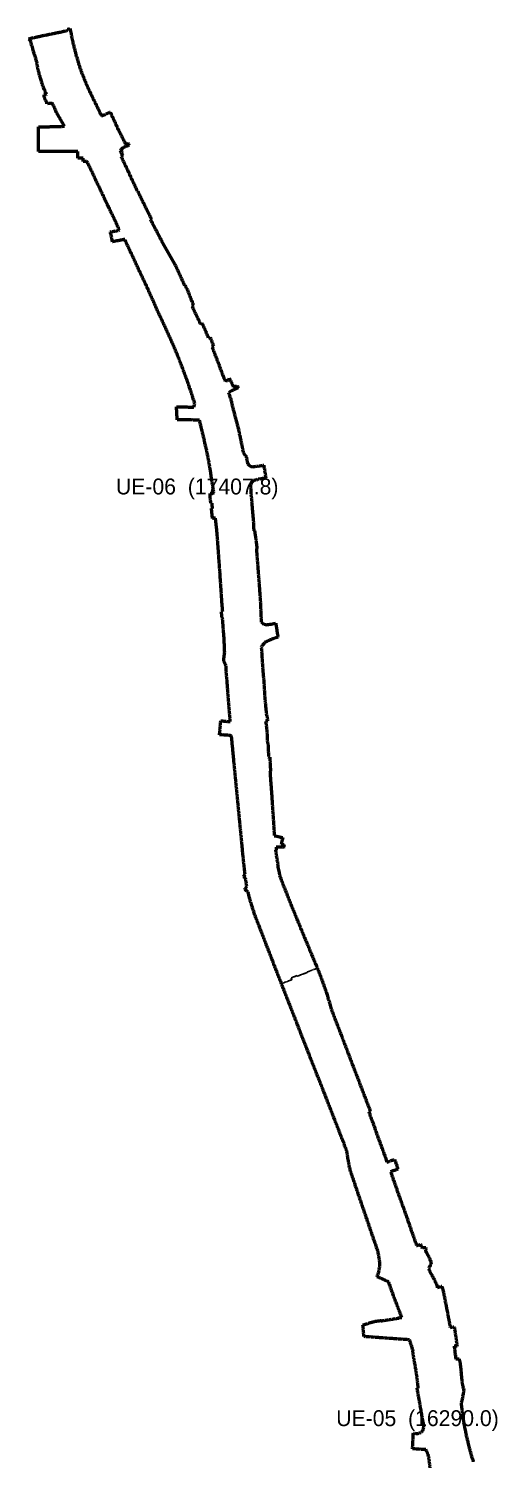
# Model space of a CAD drawing. Header units: metres. Extents: x 105146 to 106368, y 111783 to 118132.
# Drawn here: x 105650 to 106183, y 116509 to 118132 of the extents above; entities that cross this region are included whole.
import ezdxf
from ezdxf.enums import TextEntityAlignment as Align

# ---------------------------------------------------------------- set-up
doc = ezdxf.new("R2010")
doc.units = ezdxf.units.M
doc.linetypes.add('DASHED', pattern=[1.524, 1.27, -0.254])
for name, color, linetype, lineweight in [('00-BASE-LIMITE', 7, 'DASHED', 50), ('00-BASE-UE', 42, 'DASHED', 25), ('40-ROT-UE', 7, 'CONTINUOUS', 25)]:
    doc.layers.add(name, color=color, linetype=linetype, lineweight=lineweight)

msp = doc.modelspace()

# ---------------------------------------------------------------- linework, layer by layer
at = {"layer": '00-BASE-LIMITE'}
msp.add_lwpolyline([(106107.1, 116494.3), (106104.9, 116511.2), (106104, 116514.7), (106101.5, 116519.9), (106100.1, 116520), (106099.9, 116520), (106098.9, 116520), (106090.6, 116520.6), (106086.4, 116520.8), (106087.3, 116538.6), (106092.4, 116538.2), (106094.8, 116538.8), (106097, 116540.2), (106097.6, 116541.1), (106098, 116541.7), (106098.3, 116542.6), (106098.7, 116543.6), (106098.7, 116543.6), (106098.7, 116543.8), (106098.7, 116543.8), (106098.9, 116544.2), (106099.1, 116545.6), (106099.1, 116545.9), (106099.1, 116546.3), (106099.1, 116546.9), (106099.1, 116547), (106099, 116547.9), (106099, 116547.9), (106099, 116548), (106099, 116548.1), (106098.9, 116548.5), (106097.4, 116557.1), (106097.4, 116557.2), (106097.3, 116557.3), (106095.4, 116568.2), (106095.4, 116568.2), (106095.4, 116568.2), (106095.4, 116568.3), (106095.4, 116568.4), (106094, 116576.3), (106094, 116576.5), (106093.7, 116578), (106091.6, 116589.6), (106092.9, 116589.5), (106091.3, 116603.5), (106089.9, 116612.4), (106089.8, 116613.1), (106089.8, 116613.1), (106089.3, 116616.2), (106088, 116622.8), (106086.7, 116631.1), (106087.1, 116631.2), (106085.4, 116637), (106083.8, 116642.2), (106083.1, 116644.5), (106068, 116645.5), (106031.1, 116648.2), (106030.1, 116661.5), (106044.1, 116665.6), (106050.6, 116666.4), (106050.7, 116666), (106070.8, 116669.2), (106070.7, 116669.6), (106074.1, 116670), (106070.8, 116678.7), (106064.4, 116695.5), (106059.3, 116710.1), (106052.8, 116713.2), (106046.3, 116716), (106048.1, 116721.7), (106049.1, 116727.7), (106049.2, 116732.9), (106047.7, 116742.1), (106047, 116745.3), (106043.1, 116756.6), (106040.1, 116765.1), (106036.2, 116776.5), (106032.4, 116787.6), (106029.5, 116796.1), (106026.5, 116804.8), (106017.9, 116830.3), (106015.8, 116836.3), (106013.7, 116846.2), (106012.8, 116852.1), (106011.8, 116858.7), (106009.6, 116863.8), (106008.7, 116866.9), (106009, 116867.2), (106007.6, 116869.4), (106002.1, 116883.6), (105998.6, 116892.5), (105993.2, 116906.4), (105987.8, 116920.2), (105983.2, 116932.1), (105979.5, 116941.3), (105976, 116950.3), (105970.5, 116964.2), (105966.8, 116973.8), (105958.6, 116994.5), (105954.1, 117006.2), (105951.4, 117013.1), (105945.8, 117027.3), (105944, 117031.9), (105938.7, 117045.5), (105936.6, 117050.9), (105928.7, 117071.1), (105925.1, 117080.6), (105917.9, 117099.1), (105912.4, 117113.1), (105911.8, 117114.9), (105907.9, 117124.7), (105903.3, 117138.8), (105900.3, 117149.5), (105899.5, 117152.6), (105895.8, 117155.4), (105898.1, 117159.2), (105896.7, 117167.8), (105894.6, 117170.1), (105896.2, 117173), (105896, 117174.6), (105895.8, 117176.3), (105895.6, 117177.9), (105895.4, 117179.6), (105895.2, 117181.2), (105895, 117182.9), (105894.8, 117184.5), (105894.7, 117186.1), (105894.5, 117187.8), (105894.3, 117189.4), (105894.2, 117191), (105894, 117192.7), (105893.8, 117194.3), (105893.7, 117195.9), (105893.5, 117197.5), (105893.4, 117199.1), (105880.9, 117328.3), (105880.9, 117328.7), (105880.7, 117329), (105880.5, 117329.3), (105880.3, 117329.6), (105880, 117329.8), (105879.7, 117330), (105879.4, 117330.1), (105879.1, 117330.2), (105876.8, 117330.4), (105869.4, 117330.9), (105867.2, 117331.1), (105868.6, 117346.9), (105878.1, 117346), (105878.5, 117346), (105878.8, 117346.1), (105879.1, 117346.2), (105879.4, 117346.3), (105877.8, 117365), (105877.3, 117371.2), (105876.5, 117382.4), (105875.6, 117393.6), (105874.6, 117404.9), (105874.5, 117409.7), (105871.9, 117414.6), (105873, 117424.8), (105872.4, 117440), (105870.5, 117464.3), (105870.5, 117464.5), (105869.9, 117464.6), (105869.5, 117468.9), (105869.5, 117469.3), (105869.5, 117469.3), (105869.5, 117470.9), (105870.8, 117471), (105870, 117479.7), (105869.7, 117484.7), (105869.3, 117489.7), (105869, 117494.7), (105868.7, 117499.6), (105868.4, 117504.6), (105868, 117509.6), (105867.7, 117514.6), (105867.3, 117519.6), (105867, 117524.6), (105866.7, 117528), (105866.6, 117529.6), (105866.2, 117534.6), (105865.9, 117539.5), (105865.5, 117544.5), (105865.2, 117549.5), (105864.8, 117554.5), (105864.4, 117559.5), (105864, 117564.4), (105863.4, 117569.3), (105862.8, 117574.2), (105862.5, 117576.7), (105859.3, 117576.5), (105858.9, 117579.2), (105858, 117587.8), (105859.2, 117587.9), (105858.7, 117593.9), (105857.3, 117593.8), (105856.4, 117601.9), (105856.4, 117604.7), (105857.7, 117604.8), (105858.9, 117604.8), (105859.8, 117605.1), (105860.4, 117605.6), (105860.7, 117606.7), (105860.2, 117609.7), (105858, 117622.7), (105856.6, 117632.3), (105854.4, 117644.4), (105852, 117656.1), (105849.9, 117664.9), (105847.8, 117674.2), (105846.3, 117680.5), (105844.4, 117688), (105832.7, 117688.2), (105829.6, 117688.2), (105819.1, 117688.4), (105818.3, 117703.1), (105836.2, 117702.8), (105837.8, 117702.9), (105839.1, 117706.5), (105836.1, 117716), (105836, 117716.4), (105830.5, 117732.8), (105826.1, 117744.6), (105821.6, 117756.5), (105818.9, 117763.1), (105812.4, 117778.3), (105804.4, 117795.7), (105800, 117805.1), (105795.6, 117814.5), (105795.2, 117815.5), (105794.7, 117816.5), (105793, 117820.6), (105791.8, 117823.5), (105786.1, 117836.1), (105784.2, 117840.2), (105779.7, 117849.8), (105774.6, 117860.6), (105773, 117864.1), (105765.4, 117880.5), (105759.5, 117892.8), (105759.2, 117893), (105751.9, 117891.6), (105745.6, 117890.4), (105743.3, 117901.6), (105752.9, 117903.4), (105753.3, 117903.9), (105753.1, 117904.4), (105752.4, 117905.9), (105750, 117911.1), (105748.9, 117913.6), (105747.1, 117917.9), (105745.6, 117920.5), (105744.2, 117923.5), (105744, 117923.7), (105742.8, 117926.2), (105741.1, 117929.9), (105739.4, 117933.4), (105737.6, 117937.1), (105736, 117940.6), (105733.9, 117945.1), (105732.1, 117949), (105731.1, 117951), (105729.7, 117954.1), (105727.8, 117957.6), (105726.2, 117961.3), (105725.2, 117963.3), (105725.1, 117963.7), (105723.8, 117966.6), (105722.5, 117969.3), (105721.7, 117971.2), (105721.5, 117971.5), (105720.1, 117974.4), (105719.9, 117974.7), (105718.1, 117978.4), (105716.9, 117980.8), (105716.1, 117981.4), (105714.1, 117981.3), (105713.1, 117981.3), (105712.2, 117981.3), (105712.2, 117985.4), (105706.4, 117985.3), (105706.3, 117992.9), (105686.8, 117992.9), (105685.7, 117992.9), (105661.5, 117992.9), (105661.5, 117996.8), (105661.7, 118020.6), (105668.3, 118020.8), (105691.1, 118021.4), (105682.4, 118036.2), (105678, 118046.3), (105676.7, 118047.5), (105674, 118047.2), (105671, 118047), (105670.9, 118048.3), (105667.9, 118054.6), (105667.8, 118057.1), (105669.3, 118057.3), (105669.7, 118057.4), (105670.2, 118057.5), (105670.6, 118057.7), (105667.6, 118064.3), (105665.8, 118069.5), (105664.3, 118074.7), (105662.6, 118079.8), (105661.2, 118085), (105659.4, 118095.3), (105656.4, 118105), (105655, 118109.8), (105652.1, 118119.1), (105650.3, 118120.7), (105659.2, 118122.7), (105659.4, 118122.8), (105694.4, 118130), (105694.1, 118131.5), (105697.4, 118132.2), (105698.5, 118126.4), (105698.5, 118126.4), (105700.2, 118117.9), (105703.6, 118104.2), (105707.7, 118090.6), (105709.9, 118083.8), (105715.6, 118069.7), (105721.1, 118057.7), (105721.6, 118056.8), (105725.2, 118049.5), (105733.2, 118033.1), (105734.1, 118033.5), (105736.2, 118034.3), (105738.2, 118035.3), (105742.9, 118037.5), (105749.4, 118023.6), (105751.9, 118018.1), (105760.3, 118001.4), (105763.1, 118002.6), (105764.4, 117999.9), (105758, 117997.4), (105754, 117994), (105756, 117990.2), (105757.3, 117988.8), (105755.4, 117987.1), (105763, 117971), (105773.6, 117948), (105774.2, 117947.6), (105779.3, 117937.2), (105785.5, 117924.6), (105789.8, 117916.1), (105788.7, 117915.5), (105802.5, 117889.1), (105816.4, 117864.8), (105820.7, 117855.8), (105827.5, 117840.4), (105828.3, 117840.7), (105829.7, 117837.4), (105830.7, 117835.8), (105834.4, 117826), (105834.4, 117826), (105837.7, 117818.3), (105835.8, 117817.4), (105842.5, 117803.4), (105845.1, 117797.5), (105847.1, 117798.3), (105849.6, 117792.7), (105854.5, 117781.4), (105856.4, 117782.1), (105857, 117780.5), (105857.9, 117778.2), (105860.5, 117771.8), (105858.6, 117770.9), (105861.9, 117762.5), (105864.9, 117754.8), (105865.2, 117754.3), (105867.1, 117749), (105867.4, 117748.1), (105872.8, 117733.7), (105873, 117733.5), (105873.8, 117733.2), (105874.2, 117733), (105874.6, 117733), (105875.1, 117732.9), (105875.6, 117733), (105876.1, 117733.1), (105876.5, 117733.3), (105876.9, 117733.6), (105877.3, 117733.9), (105877.6, 117734.3), (105877.8, 117734.4), (105877.9, 117734.6), (105878, 117734.8), (105878.1, 117735), (105878.1, 117735.2), (105878.1, 117735.4), (105878.1, 117735.6), (105880.3, 117731.6), (105882.8, 117725.6), (105887.2, 117727.3), (105888.3, 117724.7), (105880.1, 117720.8), (105877.4, 117719.3), (105878, 117717.3), (105879.5, 117713), (105880.9, 117707.6), (105883.8, 117696.4), (105883.9, 117695.9), (105884.7, 117693), (105885.8, 117688.6), (105886.5, 117685.9), (105888.3, 117678.8), (105890.1, 117670.8), (105891.5, 117664.2), (105892.8, 117657.8), (105893.4, 117654.7), (105894, 117651.4), (105897.7, 117645.9), (105898.6, 117640.5), (105898.9, 117639.4), (105899.4, 117638.4), (105900, 117637.5), (105900.8, 117636.7), (105901.7, 117636), (105902.7, 117635.5), (105903.8, 117635.2), (105904.9, 117635.1), (105906, 117635.2), (105917.4, 117636.9), (105919.7, 117622.3), (105912.3, 117621.1), (105912.3, 117621.1), (105910.8, 117620.9), (105909.9, 117620.2), (105905.6, 117619.4), (105903.7, 117617.5), (105902.4, 117614.2), (105902.7, 117605.1), (105903.8, 117594.1), (105904.6, 117583.8), (105905.1, 117578.1), (105905.4, 117574.9), (105905.6, 117571.4), (105905.8, 117568.3), (105906, 117562.4), (105907, 117562.5), (105907, 117562.3), (105908.1, 117554.5), (105908.6, 117550.5), (105908.9, 117548.7), (105909.6, 117543.4), (105909.7, 117542.4), (105909.7, 117542.2), (105909, 117542.1), (105912.9, 117491.3), (105913.4, 117484.2), (105914.5, 117458.6), (105915.9, 117457.6), (105917.4, 117456.6), (105920.3, 117455.9), (105922.9, 117456.1), (105931, 117457.5), (105933.4, 117441.8), (105927.8, 117439.9), (105919.7, 117436.4), (105919.3, 117436.5), (105915.7, 117432.2), (105914.6, 117430.2), (105915.2, 117421.9), (105915.9, 117410.4), (105916.8, 117397.6), (105917.5, 117391.6), (105917.8, 117385), (105918.2, 117378.4), (105918.6, 117372.9), (105918.6, 117371.9), (105919.4, 117364.1), (105919.8, 117359.8), (105920.1, 117356.7), (105920.5, 117352.5), (105921, 117352.5), (105921.6, 117346.9), (105919.5, 117346.4), (105919.6, 117344.7), (105919.7, 117343.1), (105920.1, 117343.1), (105920.6, 117337.7), (105920.8, 117336.4), (105921.4, 117327.2), (105921.1, 117327.2), (105921.7, 117321), (105922.1, 117321), (105922.2, 117320.7), (105922.3, 117315.7), (105922.5, 117312.2), (105923, 117305.6), (105924.3, 117305.7), (105924.7, 117295.3), (105925.1, 117289.7), (105924.4, 117289.6), (105925.1, 117279.8), (105926.1, 117266.5), (105929.4, 117216.5), (105938.9, 117214.3), (105938.6, 117213.3), (105938.6, 117213.1), (105937.3, 117207), (105940.5, 117206.6), (105940.4, 117206.4), (105940, 117203.2), (105935.2, 117203.4), (105931.5, 117203.5), (105931.3, 117200.2), (105930.7, 117200.1), (105933.1, 117185.1), (105933.5, 117180.6), (105935.7, 117170.4), (105940.2, 117158.7), (105943.6, 117150.3), (105949, 117136.6), (105954.4, 117123.3), (105959.2, 117111.7), (105965.2, 117097.3), (105976.8, 117069.5), (105979.8, 117062.4), (105983.1, 117053.8), (105989, 117037.2), (105994.2, 117019.2), (106007, 116985.9), (106038.5, 116903.6), (106036.8, 116903), (106039, 116896.9), (106041.1, 116891.3), (106042.1, 116888.5), (106043.1, 116885.7), (106045.1, 116880), (106047, 116874.4), (106049.2, 116868.8), (106051.2, 116863.2), (106052.3, 116860.3), (106053.3, 116857.5), (106055.5, 116851.9), (106057, 116846), (106062.2, 116847.8), (106066, 116849.1), (106069.9, 116838.1), (106061.5, 116835.2), (106069.4, 116812.5), (106069.4, 116812.4), (106071.4, 116806.7), (106073.5, 116801), (106075.6, 116795.2), (106077.6, 116789.7), (106079.6, 116783.9), (106081.5, 116778.5), (106083.5, 116772.7), (106085.4, 116767.2), (106087.5, 116761.2), (106089.5, 116755.8), (106091.1, 116751.4), (106095.5, 116753), (106095.7, 116752.6), (106095.9, 116750.1), (106098.1, 116749.2), (106101.6, 116749.2), (106101, 116745.5), (106102.4, 116743.1), (106104.9, 116738.6), (106107.7, 116731.7), (106104.7, 116725.3), (106106.4, 116721), (106109, 116716.7), (106111.4, 116712.2), (106113.5, 116707.5), (106114.5, 116703.6), (106119.5, 116705.5), (106121.6, 116697.7), (106121.7, 116697.5), (106122.4, 116694.1), (106124.2, 116684.4), (106126.4, 116673.1), (106128, 116664.6), (106129.2, 116658.5), (106133.7, 116659.4), (106134.5, 116654.4), (106137, 116637.2), (106133.5, 116637.2), (106133.7, 116636), (106133.9, 116634.6), (106134.1, 116633.3), (106134.3, 116631.9), (106134.5, 116630.6), (106134.6, 116629.3), (106134.8, 116627.9), (106135, 116626.6), (106135.1, 116625.3), (106135.3, 116623.9), (106135.4, 116623), (106139.2, 116622.8), (106140.5, 116617.5), (106141.5, 116607.3), (106142.3, 116598.5), (106143.1, 116592.9), (106144.7, 116587.5), (106143.7, 116582.9), (106142.8, 116577), (106141.5, 116572.1), (106142.3, 116565.6), (106143.2, 116558.1), (106144.3, 116550.8), (106147, 116537.5), (106149.3, 116527.8), (106151.7, 116518.1), (106155.3, 116506.2)], dxfattribs=at)
at = {"layer": '00-BASE-UE'}
msp.add_lwpolyline([(105698.5, 118126.4), (105700.2, 118117.9), (105703.6, 118104.2), (105707.7, 118090.6), (105709.9, 118083.8), (105715.6, 118069.7), (105721.1, 118057.7), (105721.6, 118056.8), (105725.2, 118049.5), (105733.2, 118033.1), (105734.1, 118033.5), (105736.2, 118034.3), (105738.2, 118035.3), (105742.9, 118037.5), (105749.4, 118023.6), (105751.9, 118018.1), (105760.3, 118001.4), (105763.1, 118002.6), (105764.4, 117999.9), (105758, 117997.4), (105756.3, 117995.9), (105757.5, 117991), (105756.2, 117990), (105757.3, 117988.8), (105755.4, 117987.1), (105763, 117971), (105773.6, 117948), (105774.2, 117947.6), (105779.3, 117937.2), (105785.5, 117924.6), (105789.8, 117916.1), (105788.7, 117915.5), (105802.5, 117889.1), (105816.4, 117864.8), (105820.7, 117855.8), (105827.5, 117840.4), (105828.3, 117840.7), (105829.7, 117837.4), (105830.7, 117835.8), (105834.4, 117826), (105834.4, 117826), (105837.7, 117818.3), (105835.8, 117817.4), (105842.5, 117803.4), (105845.1, 117797.5), (105847.1, 117798.3), (105849.6, 117792.7), (105854.5, 117781.4), (105856.4, 117782.1), (105857, 117780.5), (105857.9, 117778.2), (105860.5, 117771.8), (105858.6, 117770.9), (105861.9, 117762.5), (105864.9, 117754.8), (105865.2, 117754.3), (105867.1, 117749), (105867.4, 117748.1), (105872.8, 117733.7), (105873, 117733.5), (105873.8, 117733.2), (105874.2, 117733), (105874.6, 117733), (105875.1, 117732.9), (105875.6, 117733), (105876.1, 117733.1), (105876.5, 117733.3), (105876.9, 117733.6), (105877.3, 117733.9), (105877.6, 117734.3), (105877.8, 117734.4), (105877.9, 117734.6), (105878, 117734.8), (105878.1, 117735), (105878.1, 117735.2), (105878.1, 117735.4), (105878.1, 117735.6), (105880.3, 117731.6), (105882.8, 117725.6), (105887.2, 117727.3), (105888.3, 117724.7), (105880.1, 117720.8), (105877.4, 117719.3), (105878, 117717.3), (105879.5, 117713), (105880.9, 117707.6), (105883.8, 117696.4), (105883.9, 117695.9), (105884.7, 117693), (105885.8, 117688.6), (105886.5, 117685.9), (105888.3, 117678.8), (105890.1, 117670.8), (105891.5, 117664.2), (105892.8, 117657.8), (105893.4, 117654.7), (105894, 117651.4), (105897.7, 117645.9), (105898.6, 117640.5), (105898.9, 117639.4), (105899.4, 117638.4), (105900, 117637.5), (105900.8, 117636.7), (105901.7, 117636), (105902.7, 117635.5), (105903.8, 117635.2), (105904.9, 117635.1), (105906, 117635.2), (105917.4, 117636.9), (105919.7, 117622.3), (105912.3, 117621.1), (105912.3, 117621.1), (105910.8, 117620.9), (105909.9, 117620.2), (105905.6, 117619.4), (105903.7, 117617.5), (105902.4, 117614.2), (105902.7, 117605.1), (105903.8, 117594.1), (105904.6, 117583.8), (105905.1, 117578.1), (105905.4, 117574.9), (105905.6, 117571.4), (105905.8, 117568.3), (105906, 117562.4), (105907, 117562.5), (105907, 117562.3), (105908.1, 117554.5), (105908.6, 117550.5), (105908.9, 117548.7), (105909.6, 117543.4), (105909.7, 117542.4), (105909.7, 117542.2), (105909, 117542.1), (105912.9, 117491.3), (105913.4, 117484.2), (105914.5, 117458.6), (105915.9, 117457.6), (105917.4, 117456.6), (105920.3, 117455.9), (105922.9, 117456.1), (105931, 117457.5), (105933.4, 117441.8), (105927.8, 117439.9), (105919.7, 117436.4), (105919.3, 117436.5), (105915.7, 117432.2), (105914.6, 117430.2), (105915.2, 117421.9), (105915.9, 117410.4), (105916.8, 117397.6), (105917.5, 117391.6), (105917.8, 117385), (105918.2, 117378.4), (105918.6, 117372.9), (105918.6, 117371.9), (105919.4, 117364.1), (105919.8, 117359.8), (105920.1, 117356.7), (105920.5, 117352.5), (105921, 117352.5), (105921.6, 117346.9), (105919.5, 117346.4), (105919.6, 117344.7), (105919.7, 117343.1), (105920.1, 117343.1), (105920.6, 117337.7), (105920.8, 117336.4), (105921.4, 117327.2), (105921.1, 117327.2), (105921.7, 117321), (105922.1, 117321), (105922.2, 117320.7), (105922.3, 117315.7), (105922.5, 117312.2), (105923, 117305.6), (105924.3, 117305.7), (105924.7, 117295.3), (105925.1, 117289.7), (105924.4, 117289.6), (105925.1, 117279.8), (105926.1, 117266.5), (105929.4, 117216.5), (105938.9, 117214.3), (105938.6, 117213.3), (105938.6, 117213.1), (105937.3, 117207), (105940.5, 117206.6), (105940.4, 117206.4), (105940, 117203.2), (105935.2, 117203.4), (105931.5, 117203.5), (105931.3, 117200.2), (105930.7, 117200.1), (105933.1, 117185.1), (105933.5, 117180.6), (105935.7, 117170.4), (105940.2, 117158.7), (105943.6, 117150.3), (105949, 117136.6), (105954.4, 117123.3), (105959.2, 117111.7), (105965.2, 117097.3), (105976.8, 117069.5), (105978.2, 117066.2), (105968.5, 117062.5), (105967, 117061.9), (105966.7, 117061.8), (105966.9, 117061.4), (105960.4, 117058.9), (105955.7, 117057.1), (105955.5, 117057.5), (105955.4, 117057.8), (105948.9, 117055.3), (105948.5, 117055.1), (105949.3, 117053.1), (105944.3, 117051.2), (105937.5, 117048.6), (105936.6, 117050.9), (105928.7, 117071.1), (105925.1, 117080.6), (105917.9, 117099.1), (105912.4, 117113.1), (105911.8, 117114.9), (105907.9, 117124.7), (105903.3, 117138.8), (105900.3, 117149.5), (105899.5, 117152.6), (105895.8, 117155.4), (105898.1, 117159.2), (105896.7, 117167.8), (105894.6, 117170.1), (105896.2, 117173), (105896, 117174.6), (105895.8, 117176.3), (105895.6, 117177.9), (105895.4, 117179.6), (105895.2, 117181.2), (105895, 117182.9), (105894.8, 117184.5), (105894.7, 117186.1), (105894.5, 117187.8), (105894.3, 117189.4), (105894.2, 117191), (105894, 117192.7), (105893.8, 117194.3), (105893.7, 117195.9), (105893.5, 117197.5), (105893.4, 117199.1), (105880.9, 117328.3), (105880.9, 117328.7), (105880.7, 117329), (105880.5, 117329.3), (105880.3, 117329.6), (105880, 117329.8), (105879.7, 117330), (105879.4, 117330.1), (105879.1, 117330.2), (105876.8, 117330.4), (105869.4, 117330.9), (105867.2, 117331.1), (105868.6, 117346.9), (105878.1, 117346), (105878.5, 117346), (105878.8, 117346.1), (105879.1, 117346.2), (105879.4, 117346.3), (105877.8, 117365), (105877.3, 117371.2), (105876.5, 117382.4), (105875.6, 117393.6), (105874.6, 117404.9), (105874.5, 117409.7), (105871.9, 117414.6), (105873, 117424.8), (105872.4, 117440), (105870.5, 117464.3), (105870.5, 117464.5), (105869.9, 117464.6), (105869.5, 117468.9), (105869.5, 117469.3), (105869.5, 117469.3), (105869.5, 117470.9), (105870.8, 117471), (105870, 117479.7), (105869.7, 117484.7), (105869.3, 117489.7), (105869, 117494.7), (105868.7, 117499.6), (105868.4, 117504.6), (105868, 117509.6), (105867.7, 117514.6), (105867.3, 117519.6), (105867, 117524.6), (105866.7, 117528), (105866.6, 117529.6), (105866.2, 117534.6), (105865.9, 117539.5), (105865.5, 117544.5), (105865.2, 117549.5), (105864.8, 117554.5), (105864.4, 117559.5), (105864, 117564.4), (105863.4, 117569.3), (105862.8, 117574.2), (105862.5, 117576.7), (105859.3, 117576.5), (105858.9, 117579.2), (105858, 117587.8), (105859.2, 117587.9), (105858.7, 117593.9), (105857.3, 117593.8), (105856.4, 117601.9), (105856.4, 117604.7), (105857.7, 117604.8), (105858.9, 117604.8), (105859.8, 117605.1), (105860.4, 117605.6), (105860.7, 117606.7), (105860.2, 117609.7), (105858, 117622.7), (105856.6, 117632.3), (105854.4, 117644.4), (105852, 117656.1), (105849.9, 117664.9), (105847.8, 117674.2), (105846.3, 117680.5), (105844.4, 117688), (105832.7, 117688.2), (105829.6, 117688.2), (105819.1, 117688.4), (105818.3, 117703.1), (105836.2, 117702.8), (105837.8, 117702.9), (105839.1, 117706.5), (105836.1, 117716), (105836, 117716.4), (105830.5, 117732.8), (105826.1, 117744.6), (105821.6, 117756.5), (105818.9, 117763.1), (105812.4, 117778.3), (105804.4, 117795.7), (105800, 117805.1), (105795.6, 117814.5), (105795.2, 117815.5), (105794.7, 117816.5), (105793, 117820.6), (105791.8, 117823.5), (105786.1, 117836.1), (105784.2, 117840.2), (105779.7, 117849.8), (105774.6, 117860.6), (105773, 117864.1), (105765.4, 117880.5), (105759.5, 117892.8), (105759.2, 117893), (105751.9, 117891.6), (105745.6, 117890.4), (105743.3, 117901.6), (105752.9, 117903.4), (105753.3, 117903.9), (105753.1, 117904.4), (105752.4, 117905.9), (105750, 117911.1), (105748.9, 117913.6), (105747.1, 117917.9), (105745.6, 117920.5), (105744.2, 117923.5), (105744, 117923.7), (105742.8, 117926.2), (105741.1, 117929.9), (105739.4, 117933.4), (105737.6, 117937.1), (105736, 117940.6), (105733.9, 117945.1), (105732.1, 117949), (105731.1, 117951), (105729.7, 117954.1), (105727.8, 117957.6), (105726.2, 117961.3), (105725.2, 117963.3), (105725.1, 117963.7), (105723.8, 117966.6), (105722.5, 117969.3), (105721.7, 117971.2), (105721.5, 117971.5), (105720.1, 117974.4), (105719.9, 117974.7), (105718.1, 117978.4), (105716.9, 117980.8), (105716.1, 117981.4), (105714.1, 117981.3), (105713.1, 117981.3), (105712.2, 117981.3), (105712.2, 117985.4), (105706.4, 117985.3), (105706.3, 117992.9), (105686.8, 117992.9), (105685.7, 117992.9), (105661.5, 117992.9), (105661.5, 117996.8), (105661.7, 118020.6), (105668.3, 118020.8), (105691.1, 118021.4), (105682.4, 118036.2), (105678, 118046.3), (105676.7, 118047.5), (105674, 118047.2), (105671, 118047), (105670.9, 118048.3), (105667.9, 118054.6), (105667.8, 118057.1), (105669.3, 118057.3), (105669.7, 118057.4), (105670.2, 118057.5), (105670.6, 118057.7), (105667.6, 118064.3), (105665.8, 118069.5), (105664.3, 118074.7), (105662.6, 118079.8), (105661.2, 118085), (105659.4, 118095.3), (105656.4, 118105), (105655, 118109.8), (105652.1, 118119.1), (105650.3, 118120.7), (105659.2, 118122.7), (105659.2, 118122.7), (105659.4, 118122.8), (105665.3, 118124), (105665.6, 118124), (105671.6, 118125.3), (105672.5, 118125.5), (105677, 118126.4), (105678.2, 118126.6), (105683.9, 118127.8), (105684.5, 118127.9), (105693.5, 118129.8), (105694.4, 118130), (105694.1, 118131.5), (105697.4, 118132.2), (105698.5, 118126.4)], close=True, dxfattribs=at)
msp.add_lwpolyline([(106107.1, 116494.3), (106104.9, 116511.2), (106104, 116514.7), (106101.5, 116519.9), (106100.1, 116520), (106099.9, 116520), (106098.9, 116520), (106090.6, 116520.6), (106086.4, 116520.8), (106087.3, 116538.6), (106092.4, 116538.2), (106094.8, 116538.8), (106097, 116540.2), (106097.6, 116541.1), (106098, 116541.7), (106098.3, 116542.6), (106098.7, 116543.6), (106098.7, 116543.6), (106098.7, 116543.8), (106098.7, 116543.8), (106098.9, 116544.2), (106099.1, 116545.6), (106099.1, 116545.9), (106099.1, 116546.3), (106099.1, 116546.9), (106099.1, 116547), (106099, 116547.9), (106099, 116547.9), (106099, 116548), (106099, 116548.1), (106098.9, 116548.5), (106097.4, 116557.1), (106097.4, 116557.2), (106097.3, 116557.3), (106095.4, 116568.2), (106095.4, 116568.2), (106095.4, 116568.3), (106095.4, 116568.4), (106094, 116576.3), (106094, 116576.5), (106093.7, 116578), (106091.6, 116589.6), (106092.9, 116589.5), (106091.3, 116603.5), (106089.9, 116612.4), (106089.8, 116613.1), (106089.8, 116613.1), (106089.3, 116616.2), (106088, 116622.8), (106086.7, 116631.1), (106087.1, 116631.2), (106085.4, 116637), (106083.8, 116642.2), (106083.1, 116644.5), (106068, 116645.5), (106031.1, 116648.2), (106030.1, 116661.5), (106044.1, 116665.6), (106050.6, 116666.4), (106050.7, 116666), (106070.8, 116669.2), (106070.7, 116669.6), (106074.1, 116670), (106070.8, 116678.7), (106064.4, 116695.5), (106059.3, 116710.1), (106052.8, 116713.2), (106046.3, 116716), (106048.1, 116721.7), (106049.1, 116727.7), (106049.2, 116732.9), (106047.7, 116742.1), (106047, 116745.3), (106043.1, 116756.6), (106040.1, 116765.1), (106036.2, 116776.5), (106032.4, 116787.6), (106029.5, 116796.1), (106026.5, 116804.8), (106017.9, 116830.3), (106015.8, 116836.3), (106013.7, 116846.2), (106012.8, 116852.1), (106011.8, 116858.7), (106009.6, 116863.8), (106008.7, 116866.9), (106009, 116867.2), (106007.6, 116869.4), (106002.1, 116883.6), (105998.6, 116892.5), (105993.2, 116906.4), (105987.8, 116920.2), (105983.2, 116932.1), (105979.5, 116941.3), (105976, 116950.3), (105970.5, 116964.2), (105966.8, 116973.8), (105958.6, 116994.5), (105954.1, 117006.2), (105951.4, 117013.1), (105945.8, 117027.3), (105944, 117031.9), (105938.7, 117045.5), (105937.5, 117048.6), (105944.3, 117051.2), (105949.3, 117053.1), (105948.5, 117055.1), (105948.9, 117055.3), (105955.4, 117057.8), (105955.5, 117057.5), (105955.7, 117057.1), (105960.4, 117058.9), (105966.9, 117061.4), (105966.7, 117061.8), (105967, 117061.9), (105968.5, 117062.5), (105978.2, 117066.2), (105979.8, 117062.4), (105979.8, 117062.4), (105983.1, 117053.8), (105989, 117037.2), (105994.2, 117019.2), (106007, 116985.9), (106038.5, 116903.6), (106036.8, 116903), (106039, 116896.9), (106041.1, 116891.3), (106042.1, 116888.5), (106043.1, 116885.7), (106045.1, 116880), (106047, 116874.4), (106049.2, 116868.8), (106051.2, 116863.2), (106052.3, 116860.3), (106053.3, 116857.5), (106055.5, 116851.9), (106057, 116846), (106062.2, 116847.8), (106066, 116849.1), (106069.9, 116838.1), (106061.5, 116835.2), (106069.4, 116812.5), (106069.4, 116812.4), (106071.4, 116806.7), (106073.5, 116801), (106075.6, 116795.2), (106077.6, 116789.7), (106079.6, 116783.9), (106081.5, 116778.5), (106083.5, 116772.7), (106085.4, 116767.2), (106087.5, 116761.2), (106089.5, 116755.8), (106091.1, 116751.4), (106095.5, 116753), (106095.7, 116752.6), (106095.9, 116750.1), (106098.1, 116749.2), (106101.6, 116749.2), (106101, 116745.5), (106102.4, 116743.1), (106104.9, 116738.6), (106107.7, 116731.7), (106104.7, 116725.3), (106106.4, 116721), (106109, 116716.7), (106111.4, 116712.2), (106113.5, 116707.5), (106114.5, 116703.6), (106119.5, 116705.5), (106121.6, 116697.7), (106121.7, 116697.5), (106122.4, 116694.1), (106124.2, 116684.4), (106126.4, 116673.1), (106128, 116664.6), (106129.2, 116658.5), (106133.7, 116659.4), (106134.5, 116654.4), (106137, 116637.2), (106133.5, 116637.2), (106133.7, 116636), (106133.9, 116634.6), (106134.1, 116633.3), (106134.3, 116631.9), (106134.5, 116630.6), (106134.6, 116629.3), (106134.8, 116627.9), (106135, 116626.6), (106135.1, 116625.3), (106135.3, 116623.9), (106135.4, 116623), (106139.2, 116622.8), (106140.5, 116617.5), (106141.5, 116607.3), (106142.3, 116598.5), (106143.1, 116592.9), (106144.7, 116587.5), (106143.7, 116582.9), (106142.8, 116577), (106141.5, 116572.1), (106142.3, 116565.6), (106143.2, 116558.1), (106144.3, 116550.8), (106147, 116537.5), (106149.3, 116527.8), (106151.7, 116518.1), (106155.3, 116506.2)], dxfattribs=at)

# ---------------------------------------------------------------- texts
at = {"layer": '40-ROT-UE'}
for s, p in [('UE-06  (17407.8)', (105841.8, 117612.7)), ('UE-05  (16290.0)', (106092, 116555.6))]:
    msp.add_text(s, height=18, dxfattribs=at).set_placement(p, align=Align.MIDDLE_CENTER)

doc.saveas('drawing.dxf')
